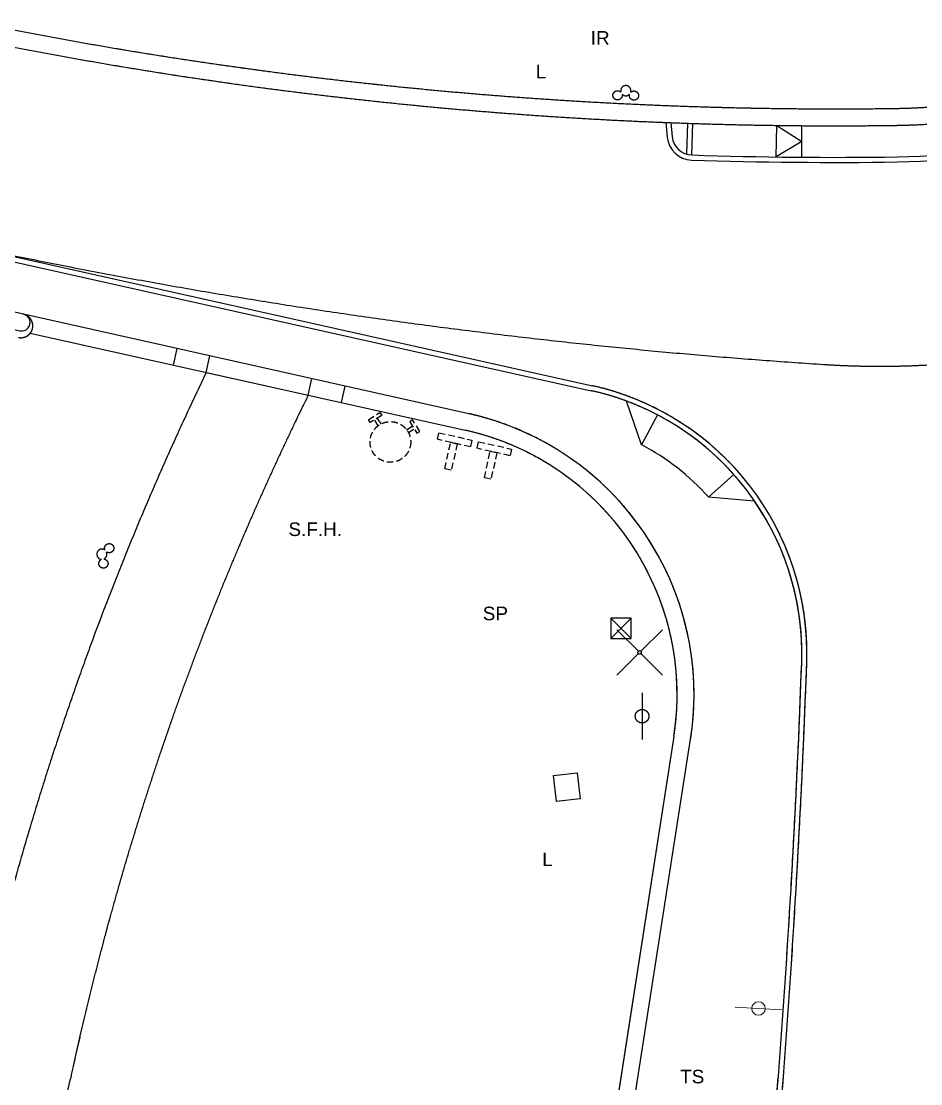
# Model space of a CAD drawing. Header units: millimetres. Extents: x 833576263 to 1668046980, y 817519639 to 1636103653.
# Drawn here: x 834220814 to 834247377, y 817874193 to 817905548 of the extents above; entities that cross this region are included whole.
import ezdxf

# ---------------------------------------------------------------- set-up
doc = ezdxf.new("R2010")
doc.units = ezdxf.units.MM
doc.header["$LTSCALE"] = 100
doc.header["$MEASUREMENT"] = 0
doc.linetypes.add('C160$0$Hidden', pattern=[9.525, 6.35, -3.175])
for name, color, linetype in [('C160$0$+C160', 6, 'C160$0$Hidden'), ('R_site$0$000-structure-b', 3, 'Continuous'), ('R_Text for GBP from DLN$0$base plan(mm)$0$DLN040__', 7, 'Continuous'), ('T-TITL', 7, 'Continuous'), ('X-REF', 7, 'Continuous')]:
    doc.layers.add(name, color=color, linetype=linetype)
for name, color, linetype, lineweight in [('C160$0$DLN_TRAFFIC SIGN', 6, 'Continuous', 18), ('R_WKCD_PARK$0$000-PAV-Concrete-b', 1, 'Continuous', 25), ('R_WKCD_PARK$0$PAV-secondary path-b', 6, 'Continuous', 18)]:
    doc.layers.add(name, color=color, linetype=linetype, lineweight=lineweight)
doc.styles.add('R_Text for GBP from DLN$0$base plan(mm)$0$SWIS721 LT', font='swiss.ttf')

# ---------------------------------------------------------------- blocks, each defined once
blk = doc.blocks.new('R_site$0$architecture 2')
at = {"layer": 'R_site$0$000-structure-b'}
blk.add_lwpolyline([(834194.162, 817888.988), (834196.257, 817892.461, -0.309568), (834210.139, 817898.786), (834220.774, 817896.413, 1), (834220.883, 817896.901), (834210.237, 817899.276, 0.309798), (834195.829, 817892.719), (834193.734, 817889.247)], format="xyb", dxfattribs=at)
blk = doc.blocks.new('R_site')
at = {"xscale": 1000, "yscale": 1000, "zscale": 1000}
blk.add_blockref('R_site$0$architecture 2', (0, 0), dxfattribs=at)
blk = doc.blocks.new('R_WKCD_PARK')
at = {"layer": 'R_WKCD_PARK$0$000-PAV-Concrete-b'}
for p, q in [((834239844, 817902562), (834239888, 817902126)), ((834239995, 817902556), (834240037, 817902141)), ((834240465, 817901626), (834240495, 817902538)), ((834240614, 817901602), (834240645, 817902533)), ((834243861, 817901536), (834243868, 817902467)), ((834215040, 817899690), (834237647, 817894646)), ((834215073, 817899836), (834237679, 817894793)), ((834234033, 817893967), (834220883, 817896901)), ((834221083, 817896344), (834233924, 817893479))]:
    blk.add_line(p, q, dxfattribs=at)
at = {"layer": 'R_WKCD_PARK$0$000-PAV-Concrete-b', "flags": 128}
blk.add_lwpolyline([(834243111, 817901544), (834243124, 817902475), (834243864, 817902002)], close=True, dxfattribs=at)
for points in [[(834239598, 817893932), (834239135, 817893046), (834238685, 817894339)], [(834242470, 817891386), (834241106, 817891508), (834241853, 817892173)], [(834240086, 817884439), (834236294, 817860098), (834239622, 817859580), (834239699, 817860074), (834236865, 817860515), (834240580, 817884362)]]:
    blk.add_lwpolyline(points, dxfattribs=at)
at = {"layer": 'R_WKCD_PARK$0$000-PAV-Concrete-b'}
for centre, radius, start, end in [((834244856, 818030386), 127422, 258.44057, 270.81328), ((834246425, 817919875), 16900, 270.8133, 300.8174), ((834244856, 818030386), 127922, 258.43858, 270.81328), ((834246425, 817919875), 17400, 270.8133, 300.8174), ((834246349, 817920364), 18822, 271.0231, 303.7299), ((834246346, 817920375), 18983, 271.0316, 303.7174), ((834240634, 817902202), 750, 185.7705, 268.1135), ((834240634, 817902202), 600, 185.7705, 268.1135), ((834244856, 818030386), 129004, 268.11349, 270.81328), ((834244856, 818030386), 128854, 268.11349, 270.81328), ((834235916, 817886887), 7950, 357.93, 77.4222), ((834235916, 817886887), 8100, 357.93, 77.4222), ((834232182, 817885671), 8500, 351.1451, 77.4222), ((834232182, 817885671), 8000, 351.1451, 77.4222), ((834235916, 817886887), 6950, 41.6798, 62.4025), ((833944206, 817897431), 299850, 351.14513, 357.92998), ((833944206, 817897431), 300000, 351.14513, 357.92998)]:
    blk.add_arc(centre, radius, start, end, dxfattribs=at)
at = {"layer": 'R_WKCD_PARK$0$PAV-secondary path-b'}
blk.add_line((834226279, 817895185), (834229289, 817894513), dxfattribs=at)
for centre, radius, start, end in [((834307274, 817856061), 89949, 154.21808, 167.30885), ((834307274, 817856061), 86949, 153.75381, 167.86692), ((834205877, 817877860), 16765, 331.3672, 347.8669)]:
    blk.add_arc(centre, radius, start, end, dxfattribs=at)
blk = doc.blocks.new('C160$0$TS')
at = {"layer": 'C160$0$DLN_TRAFFIC SIGN'}
blk.add_line((834126.707, 818031.929), (834126.707, 818030.558), dxfattribs=at)
blk.add_circle((834126.707, 818031.244), 0.2, dxfattribs=at)
blk = doc.blocks.new('C160')
at = {"layer": 'C160$0$+C160'}
for p, q in [((834215.04, 817899.69), (834237.647, 817894.646)), ((834215.073, 817899.836), (834237.679, 817894.793)), ((834220.883, 817896.901), (834211.824, 817898.922)), ((834238.229, 817887.937), (834238.829, 817887.337)), ((834238.229, 817887.337), (834238.829, 817887.937))]:
    blk.add_line(p, q, dxfattribs=at)
at = {"layer": 'C160$0$+C160', "ltscale": 0.0003}
for p, q in [((834231.354, 817893.613), (834231.247, 817893.784)), ((834231.439, 817893.666), (834231.331, 817893.837)), ((834232.194, 817893.494), (834232.366, 817893.601)), ((834232.248, 817893.409), (834232.419, 817893.516))]:
    blk.add_line(p, q, dxfattribs=at)
at = {"layer": 'C160$0$+C160', "flags": 128}
blk.add_lwpolyline([(834194.506, 817902.569, 0.13713), (834201.254, 817900.712, 0.058383), (834203.786, 817901.019, -0.122442), (834210.3, 817900.978, 0.007621), (834215.073, 817899.836), (834217.587, 817899.275, 0.038691), (834244.511, 817895.421, 0.31164), (834269.346, 817910.287, 0.040968), (834277.294, 817932.38, 0.14434), (834277.109, 817940.353, -0.268021), (834278.827, 817948.27, 0.162716), (834282.431, 817956.452, 0.008292), (834282.793, 817961.225, -0.448218), (834319.9, 817990.558, 0.457869), (834347.016, 818012.708, -0.201212), (834361.771, 818045.376, -0.556126), (834375.139, 818042.082), (834374.299, 818054.161), (834370.752, 818059.543, 0.269114), (834341.019, 818012.87, -0.457869), (834320.938, 817996.468, 0.448218), (834276.804, 817961.58, -0.008292), (834276.457, 817957.005, -0.437169), (834267.016, 817949.767), (834242.235, 817954.591, 0.246462), (834229.682, 817950.831, -0.339689), (834212.144, 817948.727), (834209.579, 817943.238, -0.017138), (834213.731, 817941.122, -0.471782), (834216.013, 817928.829), (834215.31, 817927.991), (834219.906, 817924.135), (834234.755, 817941.83), (834231.881, 817944.242), (834233.364, 817945.991, -0.412648), (834244.748, 817946.956), (834250.934, 817941.765), (834254.555, 817946.08), (834265.228, 817944.003, -0.435219), (834271.501, 817933.943, -0.040968), (834263.885, 817912.773, -0.31164), (834244.899, 817901.409, -0.038691), (834218.894, 817905.131), (834216.38, 817905.692, -0.080556), (834170.302, 817924.112), (834156.903, 817932.163, -0.417001), (834154.171, 817943.344, 0.051318), (834163.382, 817962.509, -0.110939), (834168.087, 817969.907), (834172.88, 817974.68, -0.125049), (834176.312, 817976.712, -0.028198), (834169.042, 817979.326), (834163.853, 817974.158, 0.110939), (834157.737, 817964.541, -0.051318), (834149.058, 817946.483, 0.170095), (834147.082, 817937.371, -0.264959), (834143.998, 817929.966, 0.093167), (834140.781, 817926.349), (834131.426, 817910.779), (834136.569, 817907.689), (834145.505, 817922.562, -0.414211), (834156.62, 817925.333)], format="xyb", close=True, dxfattribs=at)
at = {"layer": 'C160$0$+C160'}
for points in [[(834219.323, 817905.548, 0.054039), (834246.665, 817902.976)], [(834219.218, 817905.059, 0.054047), (834246.672, 817902.476)], [(834239.699, 817860.074), (834236.865, 817860.515), (834240.58, 817884.362, 0.395308), (834234.033, 817893.967), (834220.883, 817896.901)], [(834221.083, 817896.344), (834233.924, 817893.479, -0.395308), (834240.086, 817884.439), (834236.294, 817860.098), (834239.622, 817859.58), (834239.699, 817860.074)], [(834209.276, 817865.455, 0.286472), (834219.522, 817875.823, -0.057181), (834226.279, 817895.185), (834229.289, 817894.513, 0.061658), (834222.267, 817874.337, -0.072118), (834220.591, 817869.827, 0.564382)], [(834076.628, 817781.65, 0.09515), (834183.667, 817774.781, 0.334335), (834236.752, 817826.353), (834240.63, 817851.251, 0.029613), (834244.01, 817886.594, 0.029613)], [(834236.603, 817826.376), (834240.482, 817851.274, 0.029613), (834243.86, 817886.6)]]:
    blk.add_lwpolyline(points, format="xyb", dxfattribs=at)
for points in [[(834225.412, 817895.89), (834225.303, 817895.402)], [(834226.279, 817895.185), (834226.388, 817895.673)], [(834229.289, 817894.513), (834229.398, 817895.001)], [(834230.374, 817894.783), (834230.265, 817894.295)], [(834239.04, 817886.956), (834238.404, 817887.592)], [(834239.111, 817886.956), (834239.747, 817887.592)], [(834239.04, 817886.885), (834238.404, 817886.249)], [(834239.111, 817886.885), (834239.747, 817886.249)], [(834239.147, 817885.725), (834239.147, 817884.353)]]:
    blk.add_lwpolyline(points, dxfattribs=at)
at = {"layer": 'C160$0$+C160', "ltscale": 0.0003}
for points in [[(834231.405, 817894.002), (834231.458, 817893.917), (834231.12, 817893.704), (834231.067, 817893.789)], [(834232.37, 817893.781), (834232.286, 817893.728), (834232.499, 817893.389), (834232.583, 817893.443)], [(834233.15, 817893.406), (834234.125, 817893.184), (834234.08, 817892.989), (834233.105, 817893.211)], [(834233.495, 817893.122), (834233.69, 817893.078), (834233.513, 817892.298), (834233.318, 817892.342)], [(834234.317, 817893.141), (834235.293, 817892.923), (834235.25, 817892.728), (834234.274, 817892.946)], [(834234.664, 817892.859), (834234.859, 817892.815), (834234.685, 817892.034), (834234.49, 817892.078)]]:
    blk.add_lwpolyline(points, close=True, dxfattribs=at)
at = {"layer": 'C160$0$+C160'}
for points in [[(834238.829, 817887.937), (834238.229, 817887.937), (834238.229, 817887.337), (834238.829, 817887.337)], [(834237.318, 817882.601), (834236.622, 817882.522), (834236.535, 817883.287), (834237.23, 817883.366)]]:
    blk.add_lwpolyline(points, close=True, dxfattribs=at)
at = {"layer": 'C160$0$+C160', "ltscale": 0.0003}
blk.add_circle((834231.715, 817893.133), 0.6, dxfattribs=at)
at = {"layer": 'C160$0$+C160'}
for centre, radius in [((834239.075, 817886.921), 0.05), ((834239.147, 817885.039), 0.2)]:
    blk.add_circle(centre, radius, dxfattribs=at)
for centre, radius, start, end in [((834246.425, 817919.875), 16.9, 270.8133, 300.8174), ((834246.425, 817919.875), 17.4, 270.8133, 300.8174), ((834238.667, 817903.499), 0.15, 344.2184, 194.4592), ((834238.667, 817903.499), 0.15, 224.2184, 314.4592), ((834220.807, 817896.559), 0.35, 257.4222, 77.4222), ((834235.916, 817886.887), 7.95, 357.93, 77.4222), ((834235.916, 817886.887), 8.1, 357.93, 77.4222), ((834223.196, 817889.82), 0.15, 54.2525, 264.4933), ((834223.196, 817889.82), 0.15, 294.2525, 24.4933)]:
    blk.add_arc(centre, radius, start, end, dxfattribs=at)
for points in [[(834238.556, 817903.382), (834238.565, 817903.328), (834238.539, 817903.272), (834238.489, 817903.243), (834238.423, 817903.206), (834238.341, 817903.229), (834238.304, 817903.295), (834238.267, 817903.36), (834238.29, 817903.443), (834238.356, 817903.48), (834238.406, 817903.508), (834238.468, 817903.501), (834238.51, 817903.465)], [(834238.823, 817903.461), (834238.866, 817903.496), (834238.927, 817903.502), (834238.977, 817903.472), (834239.042, 817903.434), (834239.063, 817903.351), (834239.025, 817903.286), (834238.986, 817903.222), (834238.903, 817903.201), (834238.839, 817903.239), (834238.788, 817903.269), (834238.764, 817903.326), (834238.774, 817903.38)], [(834223.284, 817889.954), (834223.266, 817890.006), (834223.281, 817890.066), (834223.326, 817890.103), (834223.384, 817890.15), (834223.47, 817890.142), (834223.517, 817890.084), (834223.565, 817890.026), (834223.556, 817889.941), (834223.498, 817889.893), (834223.453, 817889.856), (834223.392, 817889.853), (834223.344, 817889.881)], [(834223.267, 817889.676), (834223.321, 817889.666), (834223.366, 817889.623), (834223.375, 817889.565), (834223.387, 817889.491), (834223.337, 817889.422), (834223.263, 817889.409), (834223.189, 817889.397), (834223.119, 817889.447), (834223.107, 817889.521), (834223.098, 817889.579), (834223.126, 817889.634), (834223.174, 817889.661)]]:
    blk.add_open_spline(points, degree=3, knots=[0, 0, 0, 0, 1, 1, 1, 2, 2, 2, 3, 3, 3, 4, 4, 4, 4], dxfattribs=at)
at = {"layer": 'C160$0$DLN_TRAFFIC SIGN', "rotation": 86.71918550194337}
blk.add_blockref('C160$0$TS', (1603196.259, -61698.896), dxfattribs=at)
blk = doc.blocks.new('R_Text for GBP from DLN')
at = {"layer": 'R_Text for GBP from DLN$0$base plan(mm)$0$DLN040__', "style": 'R_Text for GBP from DLN$0$base plan(mm)$0$SWIS721 LT'}
for s, p in [('IR', (834237631, 817904858)), ('L', (834236005, 817903863)), ('S.F.H.', (834228705, 817890357)), ('SP', (834234443, 817887872)), ('L', (834236200, 817880617)), ('TS', (834240271, 817874205, -5679))]:
    blk.add_text(s, height=400, dxfattribs=at).set_placement(p)

msp = doc.modelspace()

# ---------------------------------------------------------------- block references
at = {"layer": 'X-REF'}
msp.add_blockref('R_site', (0, 0), dxfattribs=at)

# ---------------------------------------------------------------- next in the draw order: block references
msp.add_blockref('R_WKCD_PARK', (0, 0), dxfattribs=at)

# ---------------------------------------------------------------- next in the draw order: block references
at = {"layer": 'X-REF', "xscale": 1000, "yscale": 1000, "zscale": 1000}
msp.add_blockref('C160', (0, 0), dxfattribs=at)

# ---------------------------------------------------------------- next in the draw order: block references
at = {"layer": 'T-TITL'}
msp.add_blockref('R_Text for GBP from DLN', (0, 0), dxfattribs=at)
at = {"layer": 'X-REF'}
msp.add_blockref('R_Text for GBP from DLN', (0, 0), dxfattribs=at)

doc.saveas('drawing.dxf')
